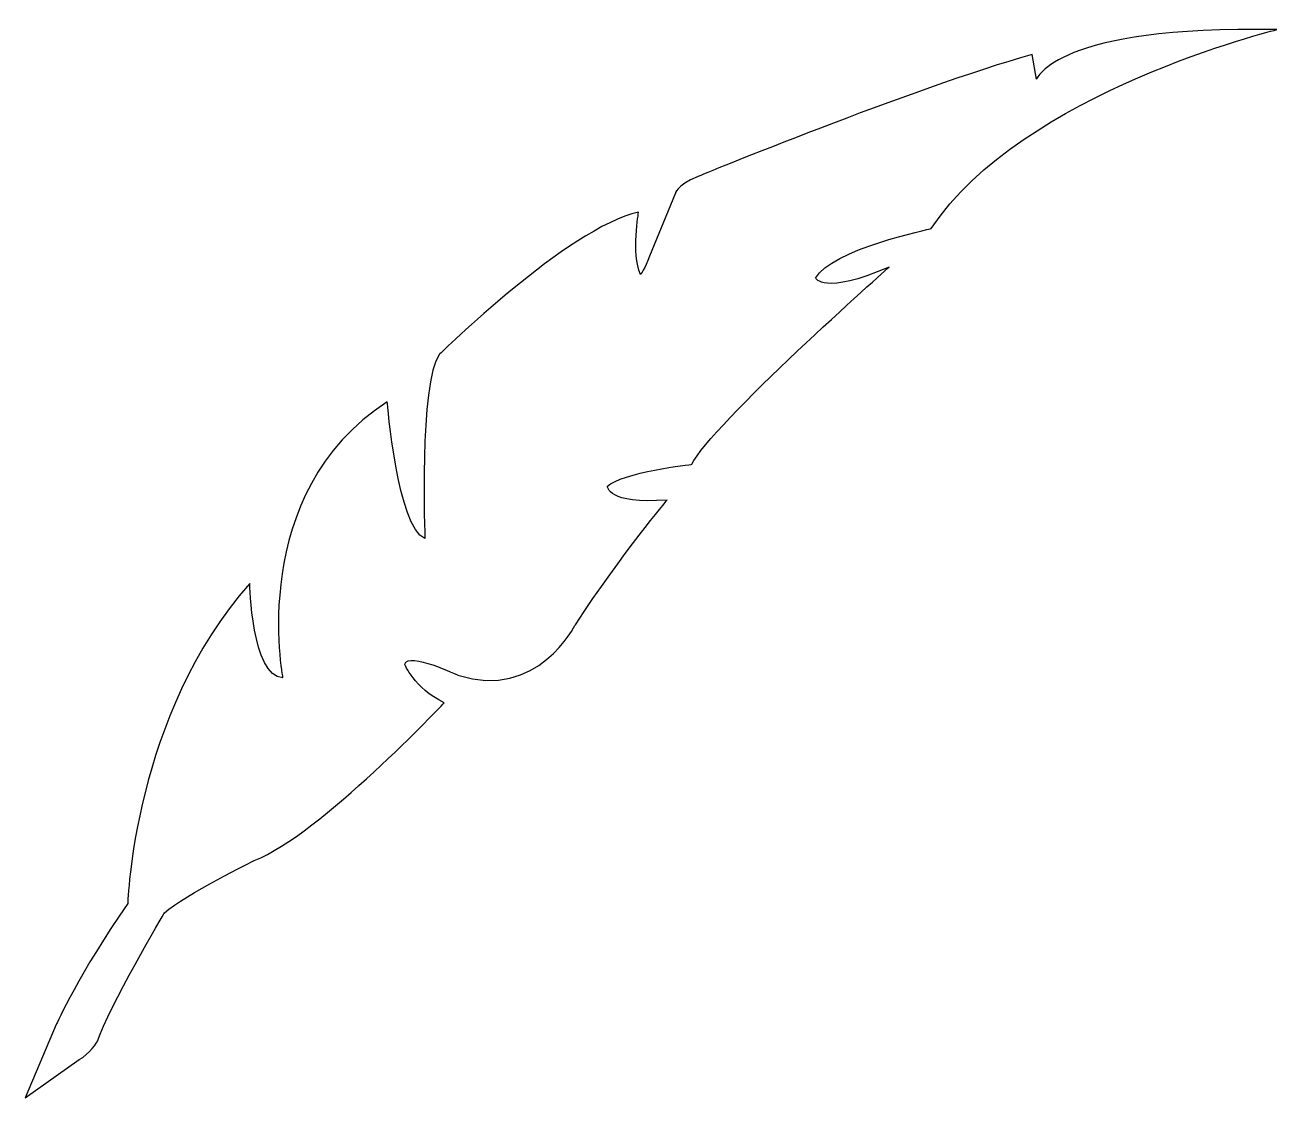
# Model space of a CAD drawing. Header units: centimetres. Extents: x -7.8 to 7.8, y -6.7 to 6.7.
import ezdxf

# ---------------------------------------------------------------- set-up
doc = ezdxf.new("R2010")
doc.units = ezdxf.units.CM
doc.header["$MEASUREMENT"] = 0
doc.layers.add('Camada 1', color=7, linetype='Continuous')

msp = doc.modelspace()

# ---------------------------------------------------------------- linework, layer by layer
at = {"layer": 'Camada 1'}
msp.add_open_spline([(-6.54902, -4.27254), (-6.55661, -4.28638), (-6.54902, -4.27254), (-6.54902, -4.27254), (-6.54902, -4.27254), (-6.54902, -4.27254), (-6.48012, -1.90658), (-5.0215, -0.26418), (-5.0215, -0.26418), (-5.0215, -0.26418), (-4.99853, -1.42419), (-4.60804, -1.44716), (-4.60804, -1.44716), (-4.60804, -1.44716), (-5.06746, 0.87287), (-3.29872, 2.00989), (-3.29872, 2.00989), (-3.29872, 2.00989), (-3.17238, 0.43641), (-2.82784, 0.29859), (-2.82784, 0.29859), (-2.82784, 0.29859), (-2.90825, 2.25108), (-2.64409, 2.60713), (-2.64409, 2.60713), (-2.64409, 2.60713), (-1.03616, 4.19209), (-0.15179, 4.38735), (-0.15179, 4.38735), (-0.15179, 4.38735), (-0.24368, 3.87051), (-0.12882, 3.60635), (-0.12882, 3.60635), (-0.12882, 3.60635), (-0.07141, 3.67525), (-0.01396, 3.83606), (-0.01396, 3.83606), (-0.01396, 3.83606), (0.30761, 4.61706), (0.30761, 4.61706), (0.30761, 4.61706), (0.30761, 4.61706), (0.30761, 4.70895), (0.59476, 4.83529), (0.59476, 4.83529), (0.59476, 4.83529), (3.28232, 5.93786), (4.77541, 6.36284), (4.77541, 6.36284), (4.77541, 6.36284), (4.83282, 6.05272), (4.83282, 6.05272), (4.83282, 6.05272), (4.83282, 6.05272), (5.07401, 6.73034), (7.84195, 6.67293), (7.84195, 6.67293), (7.84195, 6.67293), (4.63758, 5.89193), (3.51202, 4.18063), (3.51202, 4.18063), (3.51202, 4.18063), (2.24863, 3.91647), (2.06488, 3.56042), (2.06488, 3.56042), (2.06488, 3.56042), (2.15677, 3.34219), (2.98373, 3.69824), (2.98373, 3.69824), (2.98373, 3.69824), (0.74411, 1.7113), (0.5144, 1.22891), (0.5144, 1.22891), (0.5144, 1.22891), (-0.36997, 1.12554), (-0.54227, 0.95327), (-0.54227, 0.95327), (-0.54227, 0.95327), (-0.54227, 0.72356), (0.20428, 0.781), (0.20428, 0.781), (0.20428, 0.781), (-0.34701, 0.12634), (-0.94425, -0.78099), (-0.94425, -0.78099), (-0.94425, -0.78099), (-1.41513, -1.73426), (-2.41435, -1.41268), (-2.41435, -1.41268), (-2.41435, -1.41268), (-3.03456, -1.11407), (-3.08049, -1.27486), (-3.08049, -1.27486), (-3.08049, -1.27486), (-2.96563, -1.57347), (-2.58662, -1.75722), (-2.58662, -1.75722), (-2.58662, -1.75722), (-4.13713, -3.4111), (-4.96406, -3.73268), (-4.96406, -3.73268), (-4.96406, -3.73268), (-5.82546, -4.15765), (-6.08962, -4.38734), (-6.08962, -4.38734), (-6.08962, -4.38734), (-6.79021, -5.58183), (-6.92803, -5.99527), (-6.92803, -5.99527), (-6.92803, -5.99527), (-7.0314, -6.16757), (-7.15774, -6.22498), (-7.15774, -6.22498), (-7.15774, -6.22498), (-7.8354, -6.70745), (-7.8354, -6.70745), (-7.8354, -6.70745), (-7.8354, -6.70745), (-7.4449, -5.7886), (-7.4449, -5.7886), (-7.4449, -5.7886), (-7.44487, -5.78861), (-7.1479, -5.13101), (-6.54902, -4.27254), (-6.54902, -4.27254), (-6.54902, -4.27254), (-6.54902, -4.27254), (-6.54902, -4.27254)], degree=3, knots=[0, 0, 0, 0, 0.03030303, 0.03030303, 0.03030303, 0.03030303, 0.06060606, 0.06060606, 0.06060606, 0.06060606, 0.09090909, 0.09090909, 0.09090909, 0.09090909, 0.12121212, 0.12121212, 0.12121212, 0.12121212, 0.15151515, 0.15151515, 0.15151515, 0.15151515, 0.18181818, 0.18181818, 0.18181818, 0.18181818, 0.21212121, 0.21212121, 0.21212121, 0.21212121, 0.24242424, 0.24242424, 0.24242424, 0.24242424, 0.27272727, 0.27272727, 0.27272727, 0.27272727, 0.3030303, 0.3030303, 0.3030303, 0.3030303, 0.33333333, 0.33333333, 0.33333333, 0.33333333, 0.36363636, 0.36363636, 0.36363636, 0.36363636, 0.39393939, 0.39393939, 0.39393939, 0.39393939, 0.42424242, 0.42424242, 0.42424242, 0.42424242, 0.45454545, 0.45454545, 0.45454545, 0.45454545, 0.48484848, 0.48484848, 0.48484848, 0.48484848, 0.51515152, 0.51515152, 0.51515152, 0.51515152, 0.54545455, 0.54545455, 0.54545455, 0.54545455, 0.57575758, 0.57575758, 0.57575758, 0.57575758, 0.60606061, 0.60606061, 0.60606061, 0.60606061, 0.63636364, 0.63636364, 0.63636364, 0.63636364, 0.66666667, 0.66666667, 0.66666667, 0.66666667, 0.6969697, 0.6969697, 0.6969697, 0.6969697, 0.72727273, 0.72727273, 0.72727273, 0.72727273, 0.75757576, 0.75757576, 0.75757576, 0.75757576, 0.78787879, 0.78787879, 0.78787879, 0.78787879, 0.81818182, 0.81818182, 0.81818182, 0.81818182, 0.84848485, 0.84848485, 0.84848485, 0.84848485, 0.87878788, 0.87878788, 0.87878788, 0.87878788, 0.90909091, 0.90909091, 0.90909091, 0.90909091, 0.93939394, 0.93939394, 0.93939394, 0.93939394, 1, 1, 1, 1], dxfattribs=at)

doc.saveas('drawing.dxf')
